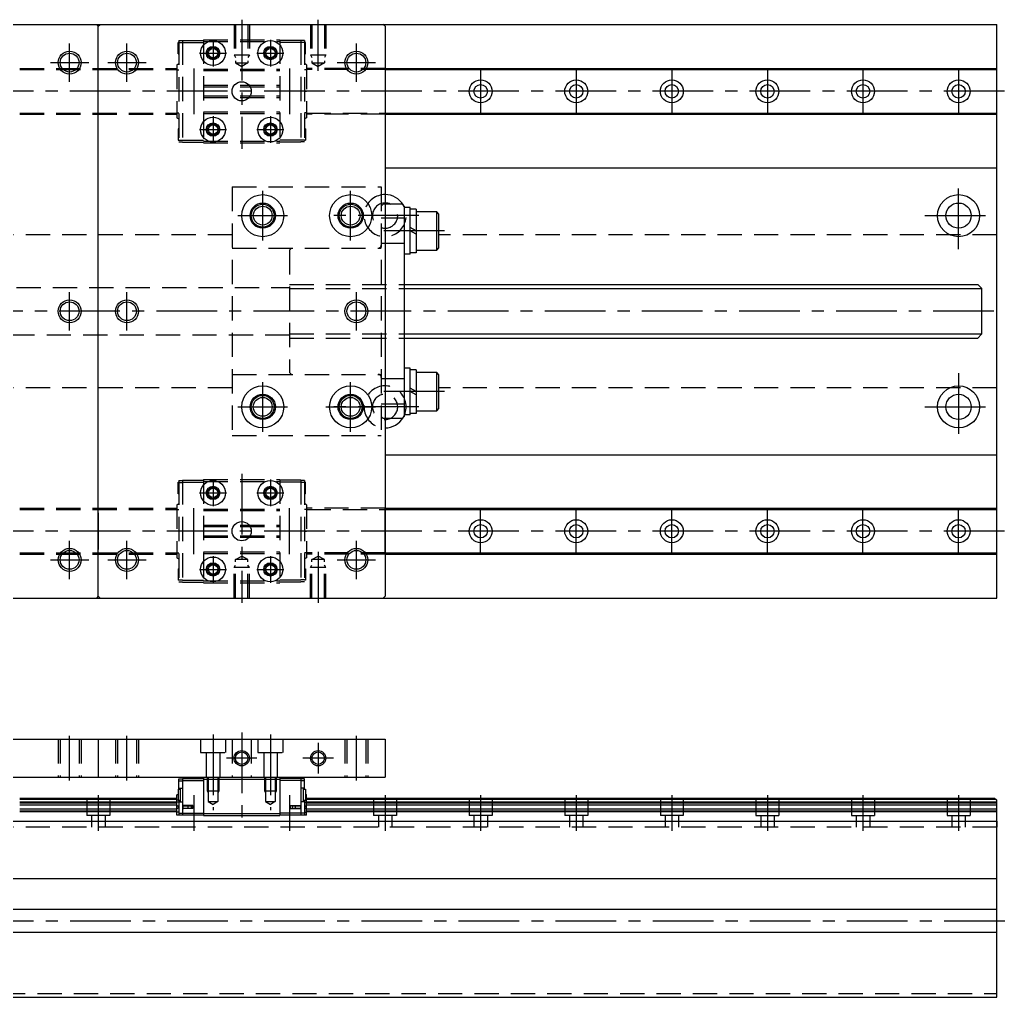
# Model space of a CAD drawing. Extents: x -2 to 824, y -8 to 273.
# Drawn here: x 565.3 to 823.6, y 17.5 to 273 of the extents above; entities that cross this region are included whole.
import ezdxf

# ---------------------------------------------------------------- set-up
doc = ezdxf.new("R2010")
doc.units = 0
doc.header["$LTSCALE"] = 0.5
doc.linetypes.add('CENTER', pattern=[50.8, 31.75, -6.35, 6.35, -6.35])
doc.linetypes.add('DASHED', pattern=[19.05, 12.7, -6.35])
for name, color, linetype in [('MSM_CENTER', 1, 'CENTER'), ('MSM_CONTINUOUS', 7, 'CONTINUOUS'), ('MSM_DASHED', 4, 'DASHED'), ('MSM_NARROW', 5, 'CONTINUOUS')]:
    doc.layers.add(name, color=color, linetype=linetype)

msp = doc.modelspace()

# ---------------------------------------------------------------- linework, layer by layer
at = {"layer": 'MSM_CENTER'}
for p, q in [((623.36, 273.05), (623.36, 239.34)), ((643.36, 259.71), (643.36, 273.05)), ((578.36, 256.84), (578.36, 266.84)), ((593.36, 256.84), (593.36, 266.84)), ((615.86, 267.84), (615.86, 260.84)), ((630.86, 267.84), (630.86, 260.84)), ((653.36, 256.84), (653.36, 266.84)), ((612.36, 264.34), (619.36, 264.34)), ((627.36, 264.34), (634.36, 264.34)), ((573.36, 261.84), (583.36, 261.84)), ((588.36, 261.84), (598.36, 261.84)), ((648.36, 261.84), (658.36, 261.84)), ((585.86, 249.54), (585.86, 259.14)), ((610.86, 260.34), (610.86, 248.34)), ((635.86, 260.34), (635.86, 248.34)), ((660.86, 260.34), (660.86, 248.34)), ((685.86, 260.34), (685.86, 248.34)), ((710.86, 260.34), (710.86, 248.34)), ((735.86, 260.34), (735.86, 248.34)), ((760.86, 260.34), (760.86, 248.34)), ((785.86, 260.34), (785.86, 248.34)), ((810.86, 260.34), (810.86, 248.34)), ((822.88, 254.34), (346.83, 254.34)), ((615.86, 247.84), (615.86, 240.84)), ((630.86, 247.84), (630.86, 240.84)), ((612.36, 244.34), (619.36, 244.34)), ((627.36, 244.34), (634.36, 244.34)), ((585.86, 213.04), (585.86, 230.64)), ((810.86, 213.04), (810.86, 230.64)), ((628.86, 215.34), (628.86, 228.34)), ((651.86, 215.34), (651.86, 228.34)), ((622.36, 221.84), (635.36, 221.84)), ((669.66, 221.84), (645.36, 221.84)), ((802.06, 221.84), (819.66, 221.84)), ((676.38, 217.84), (657.86, 217.84)), ((578.36, 191.84), (578.36, 201.84)), ((593.36, 191.84), (593.36, 201.84)), ((653.36, 191.84), (653.36, 201.84)), ((820.11, 196.84), (236.86, 196.84)), ((628.86, 165.34), (628.86, 178.34)), ((651.86, 165.34), (651.86, 178.34)), ((810.86, 180.64), (810.86, 163.04)), ((676.38, 175.84), (657.86, 175.84)), ((622.36, 171.84), (635.36, 171.84)), ((645.36, 171.84), (658.36, 171.84)), ((669.66, 171.84), (645.36, 171.84)), ((802.06, 171.84), (819.66, 171.84)), ((615.86, 152.84), (615.86, 145.84)), ((623.36, 154.34), (623.36, 120.64)), ((630.86, 152.84), (630.86, 145.84)), ((612.36, 149.34), (619.36, 149.34)), ((627.36, 149.34), (634.36, 149.34)), ((610.86, 133.34), (610.86, 145.34)), ((635.86, 133.34), (635.86, 145.34)), ((660.86, 133.34), (660.86, 145.34)), ((685.86, 133.34), (685.86, 145.34)), ((710.86, 133.34), (710.86, 145.34)), ((735.86, 133.34), (735.86, 145.34)), ((760.86, 133.34), (760.86, 145.34)), ((785.86, 133.34), (785.86, 145.34)), ((810.86, 133.34), (810.86, 145.34)), ((585.86, 144.14), (585.86, 134.54)), ((822.88, 139.34), (346.83, 139.34)), ((578.36, 126.84), (578.36, 136.84)), ((593.36, 126.84), (593.36, 136.84)), ((653.36, 126.84), (653.36, 136.84)), ((573.36, 131.84), (583.36, 131.84)), ((588.36, 131.84), (598.36, 131.84)), ((615.86, 132.84), (615.86, 125.84)), ((630.86, 132.84), (630.86, 125.84)), ((643.36, 133.97), (643.36, 120.64)), ((648.36, 131.84), (658.36, 131.84)), ((612.36, 129.34), (619.36, 129.34)), ((627.36, 129.34), (634.36, 129.34)), ((578.36, 74.12), (578.36, 85.88)), ((593.36, 74.12), (593.36, 85.88)), ((615.86, 86.23), (615.86, 66.42)), ((623.36, 86.75), (623.36, 63.5)), ((630.86, 86.23), (630.86, 66.42)), ((653.36, 74.12), (653.36, 85.88)), ((643.36, 84), (643.36, 76)), ((627.36, 80), (619.36, 80)), ((647.36, 80), (639.36, 80)), ((585.86, 70.32), (585.86, 60.98)), ((610.86, 70.32), (610.86, 60.98)), ((635.86, 70.32), (635.86, 60.98)), ((660.86, 70.32), (660.86, 60.98)), ((685.86, 70.32), (685.86, 60.98)), ((710.86, 70.32), (710.86, 60.98)), ((735.86, 70.32), (735.86, 60.98)), ((760.86, 70.32), (760.86, 60.98)), ((785.86, 70.32), (785.86, 60.98)), ((810.86, 70.32), (810.86, 60.98)), ((349.87, 37.5), (823.59, 37.5))]:
    msp.add_line(p, q, dxfattribs=at)
at = {"layer": 'MSM_CONTINUOUS'}
for p, q in [((340.86, 271.84), (820.86, 271.84)), ((585.86, 271.34), (585.36, 271.84)), ((585.86, 271.34), (586.36, 271.84)), ((585.86, 122.34), (585.86, 271.34)), ((660.86, 271.34), (660.36, 271.84)), ((660.86, 271.34), (660.86, 122.34)), ((820.86, 121.84), (820.86, 271.84)), ((660.86, 260.34), (820.86, 260.34)), ((660.86, 260.04), (820.86, 260.04)), ((660.86, 248.64), (820.86, 248.64)), ((660.86, 248.34), (820.86, 248.34)), ((660.86, 234.34), (820.86, 234.34)), ((665.36, 224.84), (660.86, 224.84)), ((665.36, 224.84), (665.86, 224.34)), ((665.86, 224.34), (665.86, 169.34)), ((667.46, 223.94), (665.86, 223.94)), ((667.46, 211.74), (667.46, 223.94)), ((668.96, 223.54), (667.46, 223.54)), ((668.96, 223.54), (668.96, 212.14)), ((674.36, 222.84), (668.96, 222.84)), ((674.96, 222.24), (674.36, 222.84)), ((674.36, 212.84), (674.36, 222.84)), ((674.96, 213.44), (674.96, 222.24)), ((668.96, 217.84), (667.46, 218.71)), ((668.96, 216.98), (667.46, 217.84)), ((668.96, 212.14), (667.46, 212.14)), ((668.96, 212.84), (674.36, 212.84)), ((674.36, 212.84), (674.96, 213.44)), ((667.46, 211.74), (665.86, 211.74)), ((665.86, 203.84), (815.86, 203.84)), ((815.86, 203.84), (816.86, 202.84)), ((816.86, 202.84), (816.86, 190.84)), ((665.86, 189.84), (815.86, 189.84)), ((816.86, 190.84), (815.86, 189.84)), ((667.46, 181.94), (665.86, 181.94)), ((667.46, 169.74), (667.46, 181.94)), ((668.96, 181.54), (667.46, 181.54)), ((668.96, 181.54), (668.96, 170.14)), ((674.36, 180.84), (668.96, 180.84)), ((674.96, 180.24), (674.36, 180.84)), ((674.36, 170.84), (674.36, 180.84)), ((674.96, 171.44), (674.96, 180.24)), ((668.96, 175.84), (667.46, 176.71)), ((668.96, 174.98), (667.46, 175.84)), ((668.96, 170.84), (674.36, 170.84)), ((674.36, 170.84), (674.96, 171.44)), ((665.36, 168.84), (660.86, 168.84)), ((665.36, 168.84), (665.86, 169.34)), ((667.46, 169.74), (665.86, 169.74)), ((668.96, 170.14), (667.46, 170.14)), ((660.86, 159.34), (820.86, 159.34)), ((660.86, 145.34), (820.86, 145.34)), ((660.86, 145.04), (820.86, 145.04)), ((660.86, 133.64), (820.86, 133.64)), ((660.86, 133.34), (820.86, 133.34)), ((340.86, 121.84), (820.86, 121.84)), ((585.86, 122.34), (585.36, 121.84)), ((585.86, 122.34), (586.36, 121.84)), ((660.86, 122.34), (660.36, 121.84)), ((510.86, 85), (660.86, 85)), ((585.86, 85), (585.86, 75)), ((660.86, 85), (660.86, 75)), ((510.86, 75), (660.86, 75)), ((613.41, 75), (613.41, 65)), ((633.31, 75), (633.31, 65)), ((606.91, 71.9), (606.91, 74.6)), ((606.91, 74.6), (607.91, 74.6)), ((606.91, 74.1), (607.91, 74.1)), ((607.91, 74.7), (607.91, 65.1)), ((607.91, 74.7), (613.41, 74.7)), ((607.91, 74.2), (613.41, 74.2)), ((613.41, 74.5), (633.31, 74.5)), ((638.81, 74.7), (633.31, 74.7)), ((638.81, 74.2), (633.31, 74.2)), ((638.81, 74.7), (638.81, 65.1)), ((639.81, 74.6), (638.81, 74.6)), ((639.81, 74.1), (638.81, 74.1)), ((639.81, 71.9), (639.81, 74.6)), ((606.41, 70.43), (606.71, 70.61)), ((606.41, 65.1), (606.41, 70.43)), ((606.71, 71.9), (607.31, 71.9)), ((606.71, 71.9), (606.71, 68.9)), ((606.91, 72.2), (607.91, 72.2)), ((607.31, 72.2), (607.31, 68.6)), ((639.81, 72.2), (638.81, 72.2)), ((639.41, 72.2), (639.41, 68.6)), ((639.41, 71.9), (640.01, 71.9)), ((640.01, 71.9), (640.01, 68.9)), ((640.31, 70.43), (640.01, 70.61)), ((640.31, 65.1), (640.31, 70.43)), ((606.41, 69.5), (565.31, 69.5)), ((606.41, 69.2), (565.31, 69.2)), ((606.41, 68.46), (565.31, 68.46)), ((606.41, 68.25), (565.31, 68.25)), ((606.41, 67.7), (565.31, 67.7)), ((606.41, 69.13), (606.71, 69.13)), ((606.91, 68.51), (606.41, 68.51)), ((606.91, 67.38), (606.41, 67.64)), ((606.91, 67.29), (606.41, 67.55)), ((607.31, 68.9), (606.71, 68.9)), ((606.91, 68.9), (606.91, 65.1)), ((606.91, 68.6), (607.91, 68.6)), ((610.61, 67.6), (607.91, 67.6)), ((608.26, 67.55), (610.11, 67.55)), ((608.71, 67.55), (608.71, 67.6)), ((609.17, 67.55), (609.17, 67.6)), ((609.31, 67.55), (609.31, 66.85)), ((610.11, 67.55), (610.11, 66.85)), ((610.61, 66.8), (610.61, 67.6)), ((636.11, 67.6), (638.81, 67.6)), ((636.11, 66.8), (636.11, 67.6)), ((636.61, 66.85), (636.61, 67.55)), ((636.61, 67.55), (638.46, 67.55)), ((637.41, 66.85), (637.41, 67.55)), ((637.55, 67.55), (637.55, 67.6)), ((638.01, 67.55), (638.01, 67.6)), ((639.81, 68.6), (638.81, 68.6)), ((640.01, 68.9), (639.41, 68.9)), ((639.81, 68.9), (639.81, 65.1)), ((639.81, 68.51), (640.31, 68.51)), ((639.81, 67.38), (640.31, 67.64)), ((639.81, 67.29), (640.31, 67.55)), ((640.31, 69.13), (640.01, 69.13)), ((820.36, 69.5), (640.31, 69.5)), ((820.66, 69.2), (640.31, 69.2)), ((820.86, 68.46), (640.31, 68.46)), ((820.86, 68.25), (640.31, 68.25)), ((820.86, 67.7), (640.31, 67.7)), ((820.36, 69.5), (820.86, 69)), ((820.86, 17.5), (820.86, 69)), ((606.41, 66.7), (565.31, 66.7)), ((606.41, 66.15), (565.31, 66.15)), ((606.41, 65.94), (565.31, 65.94)), ((606.91, 67.11), (606.41, 66.85)), ((606.91, 67.02), (606.41, 66.76)), ((606.91, 65.89), (606.41, 65.89)), ((613.41, 65.1), (606.41, 65.1)), ((606.91, 67.11), (606.91, 67.11)), ((606.91, 65.6), (613.41, 65.6)), ((610.61, 66.8), (607.91, 66.8)), ((610.11, 66.85), (608.26, 66.85)), ((608.71, 66.8), (608.71, 66.85)), ((609.17, 66.8), (609.17, 66.85)), ((613.41, 65.5), (633.31, 65.5)), ((613.41, 65), (633.31, 65)), ((639.81, 65.6), (633.31, 65.6)), ((640.31, 65.1), (633.31, 65.1)), ((636.11, 66.8), (638.81, 66.8)), ((638.46, 66.85), (636.61, 66.85)), ((637.55, 66.8), (637.55, 66.85)), ((638.01, 66.8), (638.01, 66.85)), ((639.81, 67.11), (639.81, 67.11)), ((639.81, 67.11), (640.31, 66.85)), ((639.81, 67.02), (640.31, 66.76)), ((639.81, 65.89), (640.31, 65.89)), ((820.86, 66.7), (640.31, 66.7)), ((820.86, 66.15), (640.31, 66.15)), ((820.86, 65.94), (640.31, 65.94)), ((350.86, 63.5), (820.86, 63.5)), ((350.86, 48.5), (820.86, 48.5)), ((350.86, 40.5), (820.86, 40.5)), ((350.86, 34.5), (820.86, 34.5)), ((350.86, 17.5), (820.86, 17.5))]:
    msp.add_line(p, q, dxfattribs=at)
for centre, radius in [((615.86, 264.34), 3.25), ((615.86, 264.34), 1.75), ((630.86, 264.34), 3.25), ((630.86, 264.34), 1.75), ((578.36, 261.84), 2.46), ((593.36, 261.84), 2.46), ((615.86, 264.34), 1.23), ((630.86, 264.34), 1.23), ((653.36, 261.84), 2.46), ((623.36, 254.34), 2.5), ((685.86, 254.34), 3), ((685.86, 254.34), 1.75), ((710.86, 254.34), 3), ((710.86, 254.34), 1.75), ((735.86, 254.34), 3), ((735.86, 254.34), 1.75), ((760.86, 254.34), 3), ((760.86, 254.34), 1.75), ((785.86, 254.34), 3), ((785.86, 254.34), 1.75), ((810.86, 254.34), 3), ((810.86, 254.34), 1.75), ((615.86, 244.34), 3.25), ((615.86, 244.34), 1.75), ((615.86, 244.34), 1.23), ((630.86, 244.34), 3.25), ((630.86, 244.34), 1.75), ((630.86, 244.34), 1.23), ((628.86, 221.84), 5.5), ((651.86, 221.84), 5.5), ((810.86, 221.84), 5.5), ((628.86, 221.84), 3.3), ((651.86, 221.84), 3.3), ((810.86, 221.84), 3.3), ((628.86, 221.84), 2.46), ((651.86, 221.84), 2.46), ((578.36, 196.84), 2.46), ((593.36, 196.84), 2.46), ((653.36, 196.84), 2.46), ((628.86, 171.84), 5.5), ((651.86, 171.84), 5.5), ((810.86, 171.84), 5.5), ((628.86, 171.84), 3.3), ((628.86, 171.84), 2.46), ((651.86, 171.84), 3.3), ((651.86, 171.84), 2.46), ((810.86, 171.84), 3.3), ((615.86, 149.34), 3.25), ((630.86, 149.34), 3.25), ((615.86, 149.34), 1.75), ((615.86, 149.34), 1.23), ((630.86, 149.34), 1.75), ((630.86, 149.34), 1.23), ((685.86, 139.34), 3), ((710.86, 139.34), 3), ((735.86, 139.34), 3), ((760.86, 139.34), 3), ((785.86, 139.34), 3), ((810.86, 139.34), 3), ((623.36, 139.34), 2.5), ((685.86, 139.34), 1.75), ((710.86, 139.34), 1.75), ((735.86, 139.34), 1.75), ((760.86, 139.34), 1.75), ((785.86, 139.34), 1.75), ((810.86, 139.34), 1.75), ((578.36, 131.84), 2.46), ((593.36, 131.84), 2.46), ((615.86, 129.34), 3.25), ((630.86, 129.34), 3.25), ((653.36, 131.84), 2.46), ((615.86, 129.34), 1.75), ((615.86, 129.34), 1.23), ((630.86, 129.34), 1.75), ((630.86, 129.34), 1.23), ((623.36, 80), 1.62), ((643.36, 80), 1.62)]:
    msp.add_circle(centre, radius, dxfattribs=at)
for centre, radius, start, end in [((660.86, 221.84), 5.5, 29.6305, 90), ((660.86, 221.84), 3.3, 65.38, 90), ((660.86, 221.84), 5.5, 22.4464, 24.62), ((660.86, 171.84), 5.5, 270, 330.3695), ((660.86, 171.84), 3.3, 270, 294.62), ((660.86, 171.84), 5.5, 335.38, 337.5536), ((608.26, 67.2), 0.35, 90, 270), ((638.46, 67.2), 0.35, 270, 90)]:
    msp.add_arc(centre, radius, start, end, dxfattribs=at)
at = {"layer": 'MSM_DASHED'}
for p, q in [((621.36, 271.84), (621.36, 263.84)), ((621.74, 271.84), (621.74, 261.78)), ((624.98, 271.84), (624.98, 261.78)), ((625.36, 271.84), (625.36, 263.84)), ((641.36, 271.84), (641.36, 263.84)), ((641.74, 271.84), (641.74, 261.78)), ((644.98, 271.84), (644.98, 261.78)), ((645.36, 271.84), (645.36, 263.84)), ((606.91, 267.14), (606.71, 267.14)), ((606.71, 264.14), (606.71, 267.14)), ((606.91, 267.59), (607.91, 267.59)), ((606.91, 267.59), (606.91, 241.09)), ((606.91, 267.09), (607.91, 267.09)), ((607.91, 267.64), (613.41, 267.64)), ((607.91, 267.64), (607.91, 241.04)), ((607.91, 267.14), (613.41, 267.14)), ((613.41, 267.84), (633.31, 267.84)), ((613.41, 267.84), (613.41, 240.84)), ((613.41, 267.34), (633.31, 267.34)), ((633.31, 267.84), (633.31, 240.84)), ((638.81, 267.64), (633.31, 267.64)), ((638.81, 267.14), (633.31, 267.14)), ((638.81, 267.64), (638.81, 241.04)), ((639.81, 267.59), (638.81, 267.59)), ((639.81, 267.09), (638.81, 267.09)), ((639.81, 267.59), (639.81, 241.09)), ((640.01, 267.14), (639.81, 267.14)), ((640.01, 264.14), (640.01, 267.14)), ((606.71, 264.14), (606.91, 264.14)), ((621.36, 263.84), (625.36, 263.84)), ((621.36, 263.84), (621.74, 263.19)), ((625.36, 263.84), (624.98, 263.19)), ((639.81, 264.14), (640.01, 264.14)), ((641.36, 263.84), (645.36, 263.84)), ((641.36, 263.84), (641.74, 263.19)), ((645.36, 263.84), (644.98, 263.19)), ((606.41, 261.27), (606.91, 261.57)), ((606.41, 261.27), (606.41, 247.41)), ((621.74, 261.78), (624.98, 261.78)), ((621.74, 261.78), (623.36, 260.84)), ((624.98, 261.78), (623.36, 260.84)), ((640.31, 261.27), (639.81, 261.57)), ((640.31, 261.27), (640.31, 247.41)), ((641.74, 261.78), (644.98, 261.78)), ((641.74, 261.78), (643.36, 260.84)), ((644.98, 261.78), (643.36, 260.84)), ((565.31, 260.34), (606.41, 260.34)), ((565.31, 260.04), (606.41, 260.04)), ((606.41, 259.97), (606.91, 259.97)), ((613.41, 260.14), (633.31, 260.14)), ((613.41, 259.74), (633.31, 259.74)), ((640.31, 259.97), (639.81, 259.97)), ((660.86, 260.34), (640.31, 260.34)), ((660.86, 260.04), (640.31, 260.04)), ((613.41, 255.94), (633.31, 255.94)), ((606.91, 254.34), (606.41, 254.34)), ((613.41, 255.54), (633.31, 255.54)), ((613.41, 253.14), (633.31, 253.14)), ((639.81, 254.34), (640.31, 254.34)), ((613.41, 252.74), (633.31, 252.74)), ((565.31, 248.64), (606.41, 248.64)), ((565.31, 248.34), (606.41, 248.34)), ((606.41, 248.71), (606.91, 248.71)), ((613.41, 248.94), (633.31, 248.94)), ((613.41, 248.54), (633.31, 248.54)), ((640.31, 248.71), (639.81, 248.71)), ((640.31, 248.64), (660.86, 248.64)), ((660.86, 248.34), (640.31, 248.34)), ((606.41, 247.41), (606.91, 247.11)), ((640.31, 247.41), (639.81, 247.11)), ((606.91, 244.54), (606.71, 244.54)), ((606.71, 244.54), (606.71, 241.54)), ((640.01, 244.54), (639.81, 244.54)), ((640.01, 244.54), (640.01, 241.54)), ((606.71, 241.54), (606.91, 241.54)), ((606.91, 241.59), (607.91, 241.59)), ((606.91, 241.09), (607.91, 241.09)), ((607.91, 241.54), (613.41, 241.54)), ((607.91, 241.04), (613.41, 241.04)), ((613.41, 241.34), (633.31, 241.34)), ((613.41, 240.84), (633.31, 240.84)), ((638.81, 241.54), (633.31, 241.54)), ((638.81, 241.04), (633.31, 241.04)), ((639.81, 241.59), (638.81, 241.59)), ((639.81, 241.09), (638.81, 241.09)), ((639.81, 241.54), (640.01, 241.54)), ((620.86, 229.34), (620.86, 164.34)), ((620.86, 229.34), (659.86, 229.34)), ((659.86, 229.34), (659.86, 164.34)), ((660.36, 224.84), (659.86, 224.34)), ((660.86, 224.84), (660.36, 224.84)), ((665.86, 221.14), (659.86, 221.14)), ((620.86, 216.84), (550.86, 216.84)), ((665.86, 214.54), (659.86, 214.54)), ((820.86, 216.84), (674.96, 216.84)), ((620.86, 213.34), (659.86, 213.34)), ((636.36, 213.34), (635.86, 212.84)), ((635.86, 212.84), (635.86, 180.84)), ((535.86, 203.09), (635.86, 203.09)), ((635.86, 203.84), (665.86, 203.84)), ((635.86, 202.76), (665.86, 202.76)), ((635.86, 190.59), (535.86, 190.59)), ((635.86, 190.92), (665.86, 190.92)), ((635.86, 189.84), (665.86, 189.84)), ((635.86, 180.84), (636.36, 180.34)), ((620.86, 180.34), (659.86, 180.34)), ((665.86, 179.14), (659.86, 179.14)), ((620.86, 176.84), (550.86, 176.84)), ((820.86, 176.84), (674.96, 176.84)), ((665.86, 172.54), (659.86, 172.54)), ((660.36, 168.84), (659.86, 169.34)), ((660.86, 168.84), (660.36, 168.84)), ((620.86, 164.34), (659.86, 164.34)), ((606.91, 152.59), (606.91, 126.09)), ((606.91, 152.59), (607.91, 152.59)), ((607.91, 152.64), (607.91, 126.04)), ((607.91, 152.64), (613.41, 152.64)), ((613.41, 152.84), (633.31, 152.84)), ((613.41, 152.84), (613.41, 125.84)), ((633.31, 152.84), (633.31, 125.84)), ((638.81, 152.64), (633.31, 152.64)), ((638.81, 152.64), (638.81, 126.04)), ((639.81, 152.59), (638.81, 152.59)), ((639.81, 152.59), (639.81, 126.09)), ((606.71, 152.14), (606.91, 152.14)), ((606.71, 149.14), (606.71, 152.14)), ((606.91, 152.09), (607.91, 152.09)), ((607.91, 152.14), (613.41, 152.14)), ((613.41, 152.34), (633.31, 152.34)), ((638.81, 152.14), (633.31, 152.14)), ((639.81, 152.09), (638.81, 152.09)), ((639.81, 152.14), (640.01, 152.14)), ((640.01, 149.14), (640.01, 152.14)), ((606.91, 149.14), (606.71, 149.14)), ((640.01, 149.14), (639.81, 149.14)), ((565.31, 145.34), (606.41, 145.34)), ((565.31, 145.04), (606.41, 145.04)), ((606.41, 146.27), (606.91, 146.57)), ((606.41, 146.27), (606.41, 132.41)), ((606.41, 144.97), (606.91, 144.97)), ((613.41, 145.14), (633.31, 145.14)), ((613.41, 144.74), (633.31, 144.74)), ((640.31, 146.27), (639.81, 146.57)), ((640.31, 144.97), (639.81, 144.97)), ((640.31, 146.27), (640.31, 132.41)), ((660.86, 145.34), (640.31, 145.34)), ((640.31, 145.04), (660.86, 145.04)), ((613.41, 140.94), (633.31, 140.94)), ((613.41, 140.54), (633.31, 140.54)), ((606.91, 139.34), (606.41, 139.34)), ((613.41, 138.14), (633.31, 138.14)), ((613.41, 137.74), (633.31, 137.74)), ((639.81, 139.34), (640.31, 139.34)), ((565.31, 133.64), (606.41, 133.64)), ((565.31, 133.34), (606.41, 133.34)), ((606.41, 133.71), (606.91, 133.71)), ((606.41, 132.41), (606.91, 132.11)), ((613.41, 133.94), (633.31, 133.94)), ((613.41, 133.54), (633.31, 133.54)), ((621.74, 131.91), (623.36, 132.84)), ((624.98, 131.91), (621.74, 131.91)), ((621.74, 121.84), (621.74, 131.91)), ((624.98, 131.91), (623.36, 132.84)), ((624.98, 121.84), (624.98, 131.91)), ((640.31, 133.71), (639.81, 133.71)), ((640.31, 132.41), (639.81, 132.11)), ((660.86, 133.64), (640.31, 133.64)), ((660.86, 133.34), (640.31, 133.34)), ((641.74, 131.91), (643.36, 132.84)), ((644.98, 131.91), (641.74, 131.91)), ((641.74, 121.84), (641.74, 131.91)), ((644.98, 131.91), (643.36, 132.84)), ((644.98, 121.84), (644.98, 131.91)), ((606.71, 129.54), (606.91, 129.54)), ((606.71, 129.54), (606.71, 126.54)), ((621.36, 129.84), (621.74, 130.5)), ((625.36, 129.84), (621.36, 129.84)), ((621.36, 121.84), (621.36, 129.84)), ((625.36, 129.84), (624.98, 130.5)), ((625.36, 121.84), (625.36, 129.84)), ((639.81, 129.54), (640.01, 129.54)), ((640.01, 129.54), (640.01, 126.54)), ((641.36, 129.84), (641.74, 130.5)), ((645.36, 129.84), (641.36, 129.84)), ((641.36, 121.84), (641.36, 129.84)), ((645.36, 129.84), (644.98, 130.5)), ((645.36, 121.84), (645.36, 129.84)), ((606.91, 126.59), (607.91, 126.59)), ((639.81, 126.59), (638.81, 126.59)), ((606.91, 126.54), (606.71, 126.54)), ((606.91, 126.09), (607.91, 126.09)), ((607.91, 126.54), (613.41, 126.54)), ((607.91, 126.04), (613.41, 126.04)), ((613.41, 126.34), (633.31, 126.34)), ((613.41, 125.84), (633.31, 125.84)), ((638.81, 126.54), (633.31, 126.54)), ((638.81, 126.04), (633.31, 126.04)), ((639.81, 126.09), (638.81, 126.09)), ((640.01, 126.54), (639.81, 126.54)), ((575.36, 85), (575.36, 75)), ((575.9, 85), (575.9, 75)), ((580.82, 85), (580.82, 75)), ((581.36, 85), (581.36, 75)), ((590.36, 85), (590.36, 75)), ((590.9, 85), (590.9, 75)), ((595.82, 85), (595.82, 75)), ((596.36, 85), (596.36, 75)), ((612.61, 85), (612.61, 81.5)), ((619.11, 85), (619.11, 81.5)), ((620.86, 85), (620.86, 75)), ((625.86, 85), (625.86, 75)), ((627.61, 85), (627.61, 81.5)), ((634.11, 85), (634.11, 81.5)), ((650.36, 85), (650.36, 75)), ((650.9, 85), (650.9, 75)), ((655.82, 85), (655.82, 75)), ((656.36, 85), (656.36, 75)), ((612.61, 81.5), (619.11, 81.5)), ((614.11, 81.5), (614.11, 75)), ((617.61, 81.5), (617.61, 75)), ((627.61, 81.5), (634.11, 81.5)), ((629.11, 81.5), (629.11, 75)), ((632.61, 81.5), (632.61, 75)), ((614.36, 75), (614.36, 71.5)), ((614.63, 75), (614.63, 68.63)), ((617.09, 75), (617.09, 68.63)), ((617.36, 75), (617.36, 71.5)), ((629.36, 75), (629.36, 71.5)), ((629.63, 75), (629.63, 68.63)), ((632.09, 75), (632.09, 68.63)), ((632.36, 75), (632.36, 71.5)), ((614.36, 71.5), (614.63, 71.03)), ((614.36, 71.5), (617.36, 71.5)), ((617.36, 71.5), (617.09, 71.03)), ((629.36, 71.5), (629.63, 71.03)), ((629.36, 71.5), (632.36, 71.5)), ((632.36, 71.5), (632.09, 71.03)), ((582.86, 69.5), (582.86, 65)), ((588.86, 69.5), (588.86, 65)), ((614.63, 68.63), (617.09, 68.63)), ((614.63, 68.63), (615.86, 67.92)), ((617.09, 68.63), (615.86, 67.92)), ((629.63, 68.63), (632.09, 68.63)), ((629.63, 68.63), (630.86, 67.92)), ((632.09, 68.63), (630.86, 67.92)), ((657.86, 69.5), (657.86, 65)), ((663.86, 69.5), (663.86, 65)), ((682.86, 69.5), (682.86, 65)), ((688.86, 69.5), (688.86, 65)), ((707.86, 69.5), (707.86, 65)), ((713.86, 69.5), (713.86, 65)), ((732.86, 69.5), (732.86, 65)), ((738.86, 69.5), (738.86, 65)), ((757.86, 69.5), (757.86, 65)), ((763.86, 69.5), (763.86, 65)), ((782.86, 69.5), (782.86, 65)), ((788.86, 69.5), (788.86, 65)), ((807.86, 69.5), (807.86, 65)), ((813.86, 69.5), (813.86, 65)), ((588.86, 65), (582.86, 65)), ((584.11, 65), (584.11, 62)), ((587.61, 65), (587.61, 62)), ((663.86, 65), (657.86, 65)), ((659.11, 65), (659.11, 62)), ((662.61, 65), (662.61, 62)), ((688.86, 65), (682.86, 65)), ((684.11, 65), (684.11, 62)), ((687.61, 65), (687.61, 62)), ((713.86, 65), (707.86, 65)), ((709.11, 65), (709.11, 62)), ((712.61, 65), (712.61, 62)), ((738.86, 65), (732.86, 65)), ((734.11, 65), (734.11, 62)), ((737.61, 65), (737.61, 62)), ((757.86, 65), (763.86, 65)), ((759.11, 65), (759.11, 62)), ((762.61, 65), (762.61, 62)), ((782.86, 65), (788.86, 65)), ((784.11, 65), (784.11, 62)), ((787.61, 65), (787.61, 62)), ((807.86, 65), (813.86, 65)), ((809.11, 65), (809.11, 62)), ((812.61, 65), (812.61, 62)), ((820.86, 62), (350.86, 62)), ((820.86, 63.5), (820.86, 62)), ((350.86, 18.5), (820.86, 18.5))]:
    msp.add_line(p, q, dxfattribs=at)
for centre, radius, start, end in [((660.86, 221.84), 5.5, 90, 22.4464), ((660.86, 221.84), 3.3, 90, 65.38), ((660.86, 221.84), 5.5, 24.62, 29.6305), ((659.06, 214.14), 0.8, 270, 0), ((659.06, 179.54), 0.8, 0, 90), ((660.86, 171.84), 5.5, 337.5536, 270), ((660.86, 171.84), 3.3, 294.62, 270), ((660.86, 171.84), 5.5, 330.3695, 335.38)]:
    msp.add_arc(centre, radius, start, end, dxfattribs=at)
at = {"layer": 'MSM_NARROW'}
for p, q in [((665.86, 202.76), (816.86, 202.76)), ((665.86, 190.92), (816.86, 190.92))]:
    msp.add_line(p, q, dxfattribs=at)
for centre, radius in [((578.36, 261.84), 3), ((593.36, 261.84), 3), ((615.86, 264.34), 1.5), ((630.86, 264.34), 1.5), ((653.36, 261.84), 3), ((615.86, 244.34), 1.5), ((630.86, 244.34), 1.5), ((628.86, 221.84), 3), ((651.86, 221.84), 3), ((578.36, 196.84), 3), ((593.36, 196.84), 3), ((653.36, 196.84), 3), ((628.86, 171.84), 3), ((651.86, 171.84), 3), ((615.86, 149.34), 1.5), ((630.86, 149.34), 1.5), ((578.36, 131.84), 3), ((593.36, 131.84), 3), ((653.36, 131.84), 3), ((615.86, 129.34), 1.5), ((630.86, 129.34), 1.5), ((623.36, 80), 2), ((643.36, 80), 2)]:
    msp.add_circle(centre, radius, dxfattribs=at)

doc.saveas('drawing.dxf')
